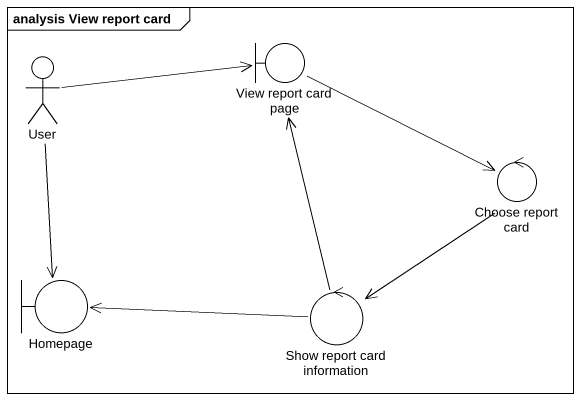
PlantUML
@startuml
mainframe analysis View report card
boundary "View report card page" as View_report_card_page
actor User
control "Choose report card" as Choose_report_card
boundary Homepage
control "Show report card information" as Show_report_card_information
View_report_card_page -right-> Choose_report_card
User -right-> View_report_card_page
User --> Homepage
Choose_report_card --> Show_report_card_information
Show_report_card_information -up-> View_report_card_page
Show_report_card_information -left-> Homepage
@enduml
